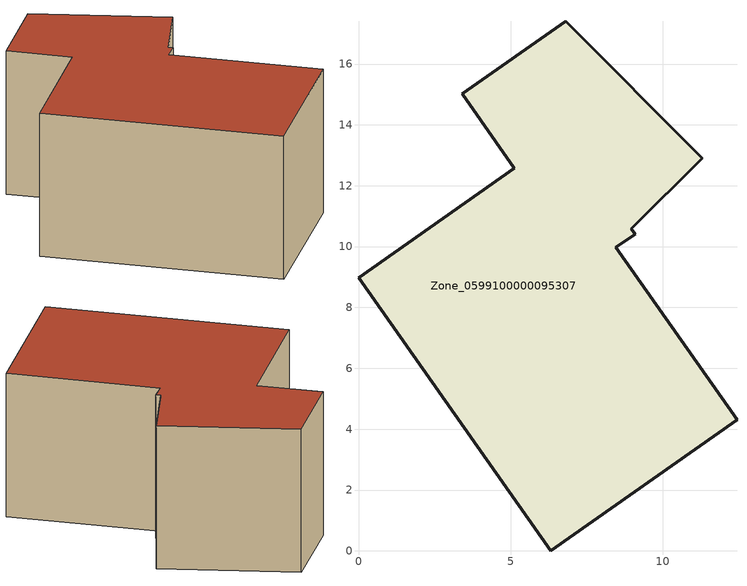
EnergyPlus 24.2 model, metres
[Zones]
Zone_0599100000095307
 floor ground (C_G): 5.12,12.58 3.41,15.02 6.81,17.41 11.29,12.91 8.96,10.59 9.09,10.41 8.46,9.97 12.44,4.3 6.32,0 0,8.98 z1.51
 wall outside (C_F): 8.46,9.97 9.09,10.41 8.96,10.59 11.29,12.91 6.81,17.41 3.41,15.02 5.12,12.58 0,8.98 6.32,0 12.44,4.3 8.46,9.97 z1.51:8.36
 roof outside (C_R): 6.32,0 12.44,4.3 8.46,9.97 9.09,10.41 8.96,10.59 11.29,12.91 6.81,17.41 3.41,15.02 5.12,12.58 0,8.98 z8.36
[BUILDING]
Pand.0599100000095307: North Axis=0; Terrain=City; Loads Convergence Tolerance Value=0.04; Temperature Convergence Tolerance Value=0.4; Solar Distribution=FullExterior; Maximum Number of Warmup Days=25; Minimum Number of Warmup Days=1
[Site:Location]
Rotterdam.The.Hague.AP_ZH_NLD Design_Conditions: Latitude=51.96; Longitude=4.45; Time Zone=1; Elevation=-4.5
[SITE:GROUNDTEMPERATURE:BUILDINGSURFACE]
18, 18, 18, 18, 18, 18, 18, 18, 18, 18, 18, 18
[MATERIAL] Thermal Absorptance=0.9; Solar Absorptance=0.7; Visible Absorptance=0.7
Name | Roughness | Thickness | Conductivity | Density | Specific Heat
G.D.1975-1991 | MediumSmooth | 0.15 | 0.288461 | 540 | 1210
F.D.1975-1991 | Rough | 0.3 | 0.230769 | 1920 | 840
R.D.1975-1991 | MediumRough | 0.2 | 0.153846 | 1500 | 1000
[CONSTRUCTION]
C_G: G.D.1975-1991
C_F: F.D.1975-1991
C_R: R.D.1975-1991
[ZONE]
Zone_0599100000095307: Type=1; Multiplier=1; Ceiling Height=Autocalculate; Volume=Autocalculate; Floor Area=autocalculate; Part of Total Floor Area=Yes
[ZONEINFILTRATION:DESIGNFLOWRATE]
Infil_Zone_0599100000095307: Zone or ZoneList or Space or SpaceList=Zone_0599100000095307; Schedule=AlwaysOn; Design Flow Rate Calculation Method=Flow/Area; Flow Rate per Floor Area=0.0042; Constant Term Coefficient=1; Temperature Term Coefficient=0; Velocity Term Coefficient=0; Velocity Squared Term Coefficient=0
[HVACTEMPLATE:ZONE:IDEALLOADSAIRSYSTEM]
Zone_0599100000095307: Maximum Heating Supply Air Temperature=50; Minimum Cooling Supply Air Temperature=13; Maximum Heating Supply Air Humidity Ratio=0.0156; Minimum Cooling Supply Air Humidity Ratio=0.0077; Heating Limit=NoLimit; Cooling Limit=NoLimit; Dehumidification Control Type=ConstantSensibleHeatRatio; Cooling Sensible Heat Ratio=0.7; Dehumidification Setpoint=60; Humidification Control Type=None; Humidification Setpoint=30; Outdoor Air Method=None; Outdoor Air Flow Rate per Person=0.00944; Outdoor Air Flow Rate per Zone Floor Area=0; Outdoor Air Flow Rate per Zone=0; Demand Controlled Ventilation Type=None; Outdoor Air Economizer Type=NoEconomizer; Heat Recovery Type=None; Sensible Heat Recovery Effectiveness=0.7; Latent Heat Recovery Effectiveness=0.65
[ZONECONTROL:THERMOSTAT]
ThermostatControl_Zone_0599100000095307: Zone or ZoneList=Zone_0599100000095307; Control Type Schedule=DualSetpointControlType; Control 1=Thermostat_Zone_0599100000095307; Temperature Difference Between Cutout And Setpoint=0
[THERMOSTATSETPOINT:DUALSETPOINT]
Thermostat_Zone_0599100000095307: Heating Setpoint Temperature Schedule=HeatingSetpoint_Zone_0599100000095307; Cooling Setpoint Temperature Schedule=CoolingSetpoint_Zone_0599100000095307
[SCHEDULE:COMPACT]
HeatingSetpoint_Zone_0599100000095307: Through: 12/31, For: AllDays, Until: 24:00, 21
CoolingSetpoint_Zone_0599100000095307: Through: 12/31, For: AllDays, Until: 24:00, 24
DualSetpointControlType: Through: 12/31, For: AllDays, Until: 24:00, 4
AlwaysOn: Through: 12/31, For: AllDays, Until: 24:00, 1
